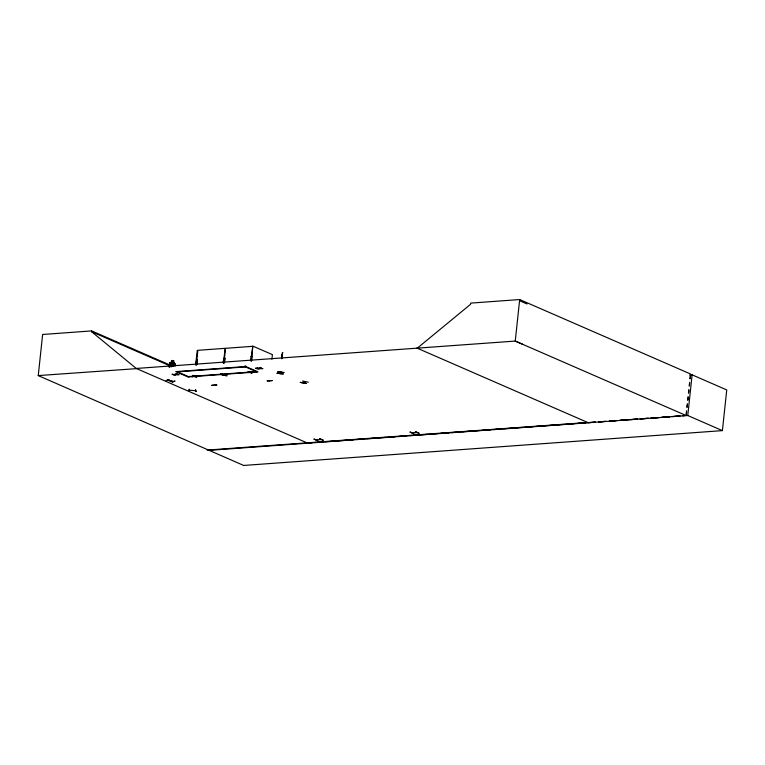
<?xml version="1.0" encoding="UTF-8"?>
<svg xmlns="http://www.w3.org/2000/svg" width="765" height="765" viewBox="0 0 765 765"><rect width="100%" height="100%" fill="white"/><g stroke="black" fill="none" stroke-linecap="round" stroke-linejoin="round"><path stroke-width="1.15" d="M282.524 354.711L282.409 354.52M281.998 357.791L282.17 355.658L282.122 357.226M283.911 372.488L277.638 371.8L283.901 372.565M689.734 375.013L692.115 374.84L726.75 389.93L722.399 430.619L243.681 465.455L38.25 375.586L42.639 334.477L91.647 330.91L169.39 364.79M312.244 442.725L307.482 443.069L136.256 368.453L91.561 331.675L91.647 330.91M169.744 362.792L169.256 367.095L169.744 362.792C171.006 361.424 174.41 362.409 175.29 364.006L175.022 366.167L174.649 363.222M169.715 366.483L170.06 364.121L169.447 364.044L170.06 364.121M170.327 366.76L170.729 363.031L171.723 362.562M171.245 366.971L171.647 363.232L173.378 363.614L173.072 366.416M174.095 365.68L173.732 360.889L171.876 360.478L173.732 360.889M176.801 373.894L179.153 374.716L177.059 374.869L175.089 374.018L176.925 374.286L176.839 373.559M193.172 375.309L196.529 377.231M195.706 364.733L197.246 350.37M195.888 364.723L196.519 360.401M196.041 364.886L196.395 361.52M196.213 364.867L197.16 360.114L196.806 364.647M196.347 364.685L197.877 350.313L225.092 348.333L223.476 363.442M196.682 364.589L197.16 360.114M220.511 373.569L224.422 375.242L220.511 373.626M223.093 362.734L223.906 358.163L223.428 362.648M222.223 375.013C237.59 377.671 211.092 372.201 226.105 375.615M223.858 362.61L224.336 358.135L224.92 358.154L224.441 362.639M223.896 363.413L225.512 348.305L252.727 346.325L251.188 360.688M224.317 362.581L224.92 358.154M245.775 366.531L175.768 371.627L188.008 376.963L258.015 371.867L245.775 366.531L245.833 366.024L244.781 366.607L257.021 371.943M250.729 360.726L251.083 356.184L251.666 356.213L251.083 356.184M251.207 361.204L252.813 346.096L272.397 354.625L271.9 359.273M251.436 360.621L251.761 355.983L251.609 360.602M257.25 368.041L257.7 367.678L257.795 368.501L259.603 368.854L257.499 369.007L255.539 368.166L257.662 368.013M261.008 367.43L261.114 368.261L262.911 368.615L260.817 368.768L258.847 367.927L260.683 368.185L260.597 367.468M280.191 372.89L280.105 373.616L280.726 371.57M281.711 358.67L282.457 352.914M280.229 372.861L280.095 373.483M281.807 358.431L282.247 354.912M280.42 373.492L280.449 372.89M281.96 358.68L282.639 352.435L282.39 352.952M282.094 358.364L282.467 354.664M282.314 358.393L282.39 355.907M303.418 382.175L303.686 382.796M303.648 382.825L303.724 382.194M303.695 382.816L303.571 382.309M417.241 348.209L470.561 304.298L470.685 303.112L519.684 299.545L515.247 341.075L686.081 415.51M686.205 414.324L686.587 410.767M686.96 407.209L687.343 403.643M687.725 400.085L688.108 396.528M688.49 392.971L688.863 389.404M689.246 385.847L689.628 382.29M690.011 378.732L690.518 373.98L519.684 299.545M686.339 414.391L686.597 412.01M687.104 407.267L687.352 404.895M687.869 400.152L688.118 397.771M688.624 393.028L688.883 390.657M689.389 385.914L689.638 383.533M690.145 378.79L690.403 376.418M722.399 430.619L687.764 415.519L692.115 374.84M277.054 373.32L283.356 373.942L277.083 373.205M282.075 357.609L282.361 355.247M282.122 355.237L281.922 356.108L282.476 354.118M300.243 382.414L306.296 383.38M282.381 353.21L282.629 352.522M280.353 373.626L280.602 372.306M191.919 376.59L196.863 376.237M196.863 376.227L191.738 376.6M252.259 371.962L247.334 372.421M317.704 440.669L314.032 439.072M409.973 432.082L413.903 433.707L410.203 432.024M168.816 379.641L165.995 380.76L169.055 379.689M189.146 389.318L189.309 390.905L189.194 389.375M172.603 365.813L174.018 363.767L172.249 365.259L170.93 363.088L171.838 365.632M305.503 381.706L303.514 382.921M194.396 376.523L194.817 376.696M302.51 381.027L308.343 382.223M303.514 382.156L303.227 382.892L305.225 381.678M306.191 383.523L300.339 382.337M317.886 440.659L314.004 439.11M196.72 377.212L192.866 375.653M172.249 382.098L175.042 381.027L172.02 382.041M316.05 439.856L321.29 439.559M417.231 432.579L412.086 432.866M222.137 374.429L221.927 374.534M249.562 372.526L250.365 372.373M249.964 372.498L249.371 372.45M189.318 390.169L195.496 390.705M222.625 374.391L223.237 374.429M38.25 375.586L136.725 368.625M177.47 371.867L245.498 366.913M188.286 376.581L256.304 371.627M319.674 438.689L323.337 440.296L319.464 438.67M419 433.334L415.605 431.68M207.21 450.088L587.673 422.471M588.075 422.643L595.17 422.137L588.075 422.643L416.839 348.027M619.994 420.348L627.09 419.832M630.637 419.574L637.733 419.067L619.956 420.329M641.28 418.809L648.376 418.302M651.923 418.044L659.019 417.537L650.652 418.092M662.567 417.279L669.662 416.762M673.21 416.514L679.119 416.084M314.616 442.543L322.945 441.941M325.316 441.768L333.645 441.166M336.017 440.994L353.851 439.693M356.232 439.521L364.551 438.909M366.932 438.737L375.252 438.135M377.633 437.963L385.952 437.36M388.333 437.178L395.467 436.662M399.034 436.404L406.167 435.887M409.734 435.629L416.868 435.103M419.249 434.931L427.568 434.329M429.949 434.157L438.269 433.545M440.65 433.373L448.969 432.77M451.35 432.598L459.669 431.986M462.05 431.814L470.37 431.211M472.741 431.039L479.875 430.523M482.256 430.351L490.575 429.739M492.956 429.567L501.276 428.964M503.657 428.792L511.976 428.18M514.357 428.008L522.677 427.406M525.058 427.233L533.377 426.621M535.758 426.449L564.293 424.374M566.674 424.202L574.993 423.6M577.374 423.428L585.694 422.816M640.028 418.866L648.29 418.264M661.276 417.317L669.547 416.715M671.909 416.543L680.171 415.94M682.533 415.768L684.895 415.596M209.046 450.365L687.764 415.519M197.284 360.172L196.701 360.143M248.176 371.599L252.029 373.234L248.386 371.618M211.8 385.34L216.925 384.967L211.79 385.311M173.196 381.534L167.755 380.339M195.945 391.537L195.477 389.978L195.936 391.508M279.206 373.205L281.291 373.416M167.879 380.291L173.282 381.477M519.559 300.731L527.056 303.963M522.744 344.307L515.247 341.075L136.256 368.453M415.328 431.737L419.048 433.277M244.838 366.1L245.555 366.406M91.561 331.675L169.314 365.555M176.763 371.561L188.993 376.887M269.108 380.674L269.615 380.769M195.544 389.93L195.658 391.46M171.876 360.478L171.637 362.495L171.934 360.564M172.211 360.965L172.135 361.625L173.244 361.874L173.32 361.204L172.211 360.965M174.554 365.115L175.061 365.221L174.554 365.115M223.361 375.032L225.235 375.481L223.361 375.032M172.173 374.238L173.751 375.108L175.845 374.955L172.173 374.238M605.813 421.372L598.718 421.878L605.784 421.352M616.447 420.597L609.361 421.113L616.408 420.587M272.149 380.549L267.023 380.913L272.168 380.607"/></g></svg>
